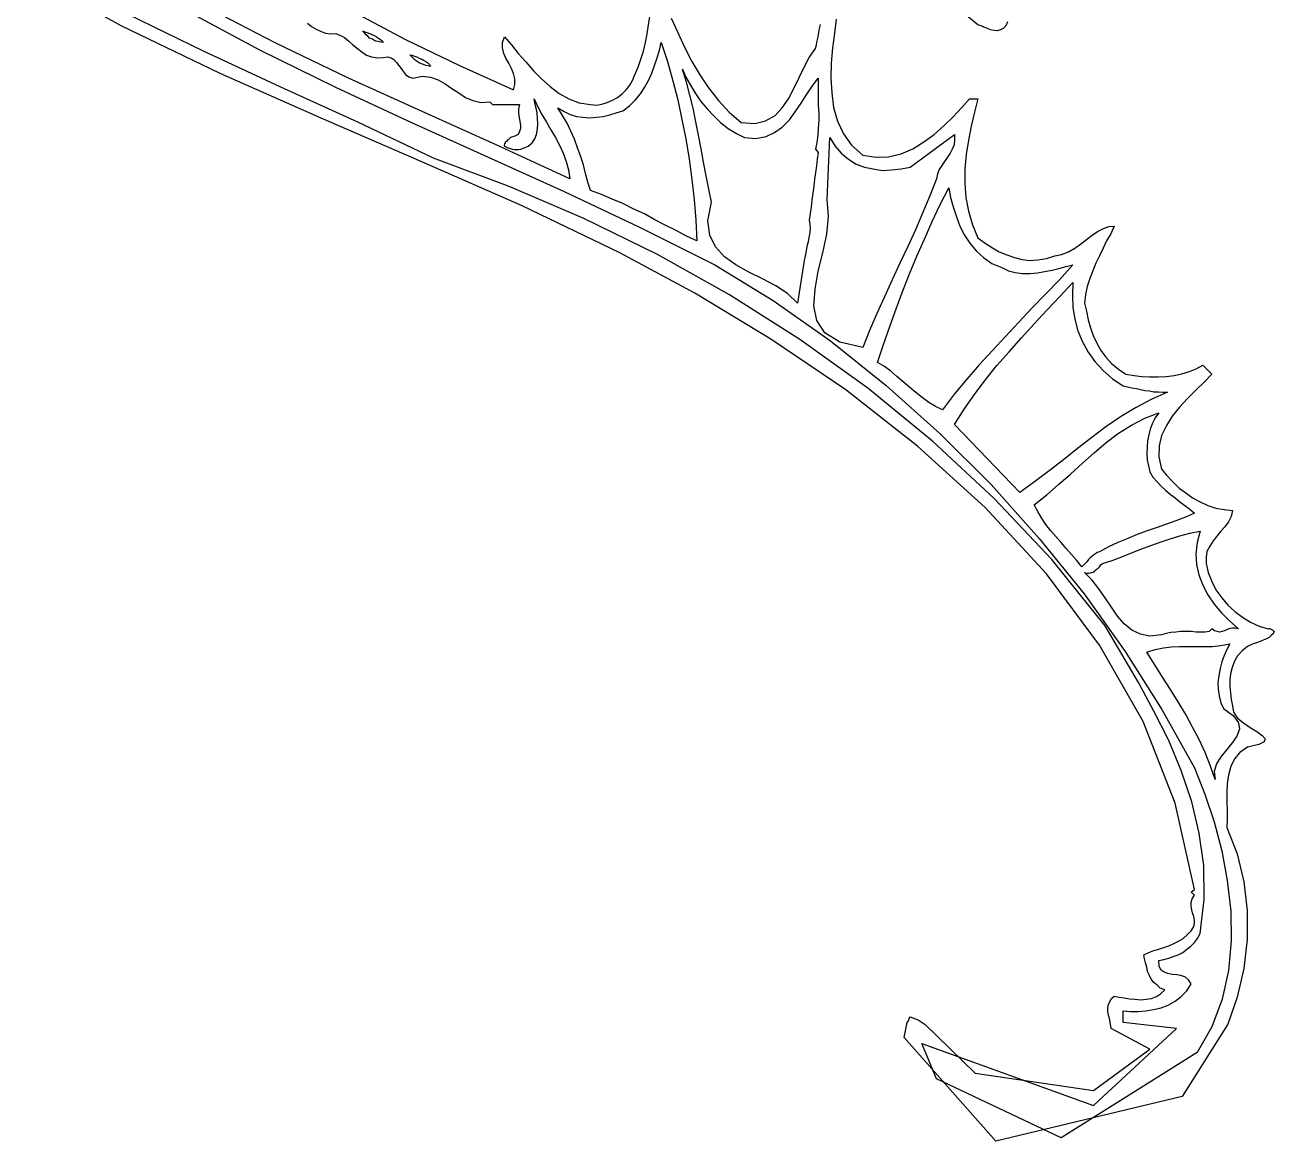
# Model space of a CAD drawing. Extents: x 0.03 to 4.19, y 0.04 to 6.44.
# Drawn here: x 1.414 to 4.19, y 0.039 to 2.519 of the extents above; entities that cross this region are included whole.
import ezdxf

# ---------------------------------------------------------------- set-up
doc = ezdxf.new("R2010")
doc.units = 0
doc.layers.add('1', color=7, linetype='Continuous')

msp = doc.modelspace()

# ---------------------------------------------------------------- linework, layer by layer
for points in [[(3.217, 2.532), (3.213, 2.501), (3.209, 2.468), (3.206, 2.434), (3.205, 2.401), (3.207, 2.368), (3.211, 2.336), (3.22, 2.305), (3.233, 2.277), (3.251, 2.252), (3.276, 2.23), (3.305, 2.225), (3.333, 2.226), (3.361, 2.233), (3.387, 2.244), (3.412, 2.259), (3.435, 2.276), (3.457, 2.296), (3.477, 2.315), (3.496, 2.336), (3.513, 2.355), (3.532, 2.355), (3.524, 2.325), (3.517, 2.294), (3.511, 2.263), (3.506, 2.231), (3.503, 2.199), (3.503, 2.167), (3.505, 2.136), (3.511, 2.105), (3.52, 2.075), (3.532, 2.046), (3.548, 2.034), (3.564, 2.024), (3.579, 2.015), (3.596, 2.008), (3.613, 2.002), (3.63, 1.998), (3.647, 1.996), (3.665, 1.997), (3.684, 2), (3.703, 2.006), (3.718, 2.009), (3.733, 2.015), (3.747, 2.023), (3.76, 2.032), (3.773, 2.042), (3.786, 2.052), (3.798, 2.06), (3.811, 2.067), (3.823, 2.071), (3.835, 2.072), (3.827, 2.055), (3.818, 2.039), (3.81, 2.023), (3.802, 2.006), (3.794, 1.99), (3.787, 1.973), (3.781, 1.956), (3.775, 1.938), (3.771, 1.92), (3.769, 1.901), (3.773, 1.883), (3.777, 1.864), (3.782, 1.846), (3.788, 1.829), (3.796, 1.812), (3.805, 1.796), (3.816, 1.781), (3.829, 1.767), (3.844, 1.754), (3.861, 1.743), (3.879, 1.74), (3.896, 1.738), (3.914, 1.737), (3.932, 1.737), (3.95, 1.738), (3.968, 1.74), (3.985, 1.744), (4.002, 1.749), (4.017, 1.755), (4.032, 1.763), (4.052, 1.743), (4.035, 1.725), (4.017, 1.708), (3.998, 1.689), (3.98, 1.67), (3.964, 1.65), (3.951, 1.629), (3.94, 1.607), (3.935, 1.584), (3.934, 1.559), (3.94, 1.532), (3.952, 1.518), (3.965, 1.504), (3.979, 1.49), (3.994, 1.479), (4.009, 1.468), (4.026, 1.459), (4.043, 1.451), (4.061, 1.445), (4.079, 1.442), (4.098, 1.44), (4.095, 1.427), (4.089, 1.415), (4.081, 1.404), (4.072, 1.394), (4.063, 1.383), (4.055, 1.373), (4.047, 1.361), (4.041, 1.349), (4.039, 1.336), (4.039, 1.322), (4.044, 1.302), (4.052, 1.282), (4.061, 1.264), (4.074, 1.246), (4.087, 1.23), (4.103, 1.216), (4.12, 1.203), (4.138, 1.192), (4.157, 1.183), (4.177, 1.177), (4.179, 1.178), (4.18, 1.178), (4.182, 1.177), (4.183, 1.177), (4.185, 1.176), (4.186, 1.175), (4.187, 1.174), (4.188, 1.173), (4.189, 1.172), (4.19, 1.171), (4.188, 1.166), (4.184, 1.162), (4.179, 1.158), (4.173, 1.155), (4.166, 1.152), (4.159, 1.149), (4.151, 1.146), (4.144, 1.144), (4.137, 1.141), (4.131, 1.138), (4.119, 1.128), (4.109, 1.117), (4.102, 1.105), (4.097, 1.091), (4.093, 1.077), (4.092, 1.063), (4.092, 1.049), (4.093, 1.034), (4.095, 1.02), (4.098, 1.006), (4.1, 0.992), (4.109, 0.979), (4.122, 0.968), (4.137, 0.958), (4.152, 0.949), (4.164, 0.94), (4.17, 0.933), (4.168, 0.926), (4.156, 0.92), (4.131, 0.914), (4.114, 0.902), (4.102, 0.888), (4.094, 0.871), (4.089, 0.853), (4.086, 0.833), (4.085, 0.813), (4.085, 0.793), (4.086, 0.773), (4.086, 0.754), (4.085, 0.736), (4.108, 0.677), (4.123, 0.615), (4.13, 0.551), (4.13, 0.487), (4.123, 0.422), (4.108, 0.359), (4.087, 0.299), (3.986, 0.138), (3.572, 0.039), (3.368, 0.269), (3.375, 0.302), (3.378, 0.306), (3.379, 0.311), (3.381, 0.315), (3.399, 0.308), (3.415, 0.298), (3.526, 0.19), (3.789, 0.151), (3.914, 0.243), (3.828, 0.289), (3.826, 0.303), (3.824, 0.311), (3.822, 0.319), (3.821, 0.327), (3.821, 0.335), (3.822, 0.342), (3.825, 0.349), (3.829, 0.356), (3.835, 0.361), (3.846, 0.359), (3.857, 0.357), (3.869, 0.355), (3.881, 0.354), (3.894, 0.353), (3.906, 0.354), (3.918, 0.356), (3.929, 0.36), (3.938, 0.366), (3.947, 0.375), (3.937, 0.379), (3.93, 0.385), (3.923, 0.391), (3.917, 0.399), (3.913, 0.407), (3.909, 0.416), (3.907, 0.425), (3.904, 0.435), (3.902, 0.444), (3.901, 0.453), (3.912, 0.458), (3.923, 0.462), (3.934, 0.465), (3.945, 0.469), (3.956, 0.473), (3.967, 0.478), (3.978, 0.483), (3.988, 0.489), (3.997, 0.497), (4.006, 0.506), (4.011, 0.514), (4.013, 0.522), (4.013, 0.53), (4.012, 0.538), (4.009, 0.546), (4.007, 0.553), (4.006, 0.561), (4.006, 0.569), (4.008, 0.577), (4.013, 0.585), (4.006, 0.592), (4.013, 0.598), (3.97, 0.79), (3.899, 0.971), (3.802, 1.141), (3.684, 1.299), (3.548, 1.447), (3.398, 1.583), (3.238, 1.708), (3.072, 1.821), (2.903, 1.923), (2.736, 2.013), (2.519, 2.117), (2.296, 2.215), (2.072, 2.312), (1.848, 2.411), (1.628, 2.517), (1.414, 2.636)], [(2.141, 2.55), (2.26, 2.487), (2.38, 2.429), (2.5, 2.375), (2.503, 2.387), (2.503, 2.399), (2.5, 2.411), (2.495, 2.422), (2.489, 2.434), (2.483, 2.445), (2.478, 2.456), (2.475, 2.468), (2.475, 2.48), (2.48, 2.493), (2.495, 2.475), (2.51, 2.456), (2.527, 2.437), (2.544, 2.417), (2.562, 2.399), (2.581, 2.382), (2.601, 2.367), (2.623, 2.355), (2.646, 2.346), (2.671, 2.342), (2.684, 2.341), (2.696, 2.343), (2.708, 2.347), (2.72, 2.352), (2.731, 2.358), (2.741, 2.366), (2.75, 2.375), (2.758, 2.385), (2.764, 2.396), (2.769, 2.407), (2.777, 2.425), (2.783, 2.443), (2.789, 2.461), (2.793, 2.48), (2.797, 2.499), (2.8, 2.519), (2.803, 2.538)], [(2.85, 2.534), (2.865, 2.502), (2.88, 2.47), (2.896, 2.438), (2.914, 2.408), (2.933, 2.379), (2.955, 2.351), (2.979, 2.325), (3.006, 2.302), (3.036, 2.3), (3.06, 2.306), (3.081, 2.318), (3.097, 2.335), (3.111, 2.355), (3.123, 2.378), (3.135, 2.402), (3.146, 2.425), (3.157, 2.447), (3.171, 2.467), (3.173, 2.475), (3.175, 2.484), (3.177, 2.493), (3.178, 2.502), (3.18, 2.511), (3.182, 2.52)], [(3.598, 2.526), (3.594, 2.517), (3.588, 2.511), (3.582, 2.508), (3.575, 2.506), (3.568, 2.507), (3.56, 2.508), (3.553, 2.511), (3.545, 2.514), (3.539, 2.517), (3.532, 2.519), (3.51, 2.537)]]:
    msp.add_lwpolyline(points)
at = {"layer": '1'}
for points in [[(2.042, 2.523), (2.051, 2.516), (2.061, 2.51), (2.071, 2.505), (2.082, 2.501), (2.093, 2.499), (2.105, 2.5), (2.115, 2.496), (2.124, 2.491), (2.134, 2.483), (2.143, 2.475), (2.153, 2.467), (2.163, 2.459), (2.173, 2.452), (2.184, 2.448), (2.197, 2.446), (2.21, 2.447), (2.22, 2.448), (2.228, 2.446), (2.234, 2.442), (2.24, 2.436), (2.245, 2.429), (2.25, 2.422), (2.255, 2.415), (2.26, 2.409), (2.267, 2.404), (2.276, 2.401), (2.297, 2.405), (2.315, 2.403), (2.332, 2.397), (2.348, 2.388), (2.363, 2.378), (2.378, 2.368), (2.393, 2.358), (2.409, 2.351), (2.427, 2.347), (2.447, 2.348), (2.453, 2.342), (2.457, 2.342), (2.462, 2.342), (2.468, 2.342), (2.474, 2.342), (2.48, 2.342), (2.487, 2.342), (2.493, 2.342), (2.5, 2.342), (2.506, 2.342), (2.513, 2.342), (2.511, 2.332), (2.511, 2.323), (2.512, 2.313), (2.514, 2.305), (2.515, 2.296), (2.515, 2.289), (2.513, 2.282), (2.51, 2.276), (2.503, 2.272), (2.493, 2.269), (2.491, 2.267), (2.49, 2.266), (2.488, 2.264), (2.486, 2.262), (2.484, 2.26), (2.482, 2.259), (2.481, 2.257), (2.48, 2.255), (2.479, 2.252), (2.48, 2.25), (2.486, 2.247), (2.491, 2.245), (2.497, 2.243), (2.501, 2.242), (2.506, 2.242), (2.511, 2.242), (2.516, 2.243), (2.521, 2.245), (2.526, 2.247), (2.532, 2.25), (2.541, 2.257), (2.547, 2.266), (2.551, 2.276), (2.553, 2.288), (2.554, 2.299), (2.553, 2.311), (2.552, 2.323), (2.55, 2.334), (2.547, 2.345), (2.546, 2.355), (2.554, 2.337), (2.563, 2.32), (2.573, 2.303), (2.583, 2.286), (2.593, 2.269), (2.602, 2.252), (2.61, 2.234), (2.617, 2.216), (2.622, 2.197), (2.625, 2.177), (2.461, 2.253), (2.297, 2.327), (2.133, 2.401), (1.97, 2.479), (1.81, 2.562)], [(1.772, 2.551), (1.937, 2.463), (2.104, 2.381), (2.273, 2.302), (2.442, 2.226), (2.612, 2.149), (2.78, 2.07), (2.947, 1.986), (3.077, 1.907), (3.204, 1.817), (3.328, 1.718), (3.447, 1.611), (3.561, 1.498), (3.668, 1.378), (3.768, 1.255), (3.859, 1.127), (3.941, 0.998), (4.013, 0.868), (4.036, 0.81), (4.057, 0.748), (4.074, 0.684), (4.086, 0.618), (4.094, 0.55), (4.095, 0.484), (4.089, 0.418), (4.075, 0.354), (4.052, 0.293), (4.019, 0.236), (3.717, 0.046), (3.44, 0.177), (3.407, 0.256), (3.789, 0.118), (3.973, 0.289), (3.855, 0.302), (3.855, 0.328), (3.871, 0.327), (3.888, 0.327), (3.905, 0.328), (3.922, 0.331), (3.939, 0.335), (3.955, 0.341), (3.97, 0.35), (3.984, 0.36), (3.996, 0.373), (4.006, 0.388), (4, 0.397), (3.993, 0.403), (3.983, 0.407), (3.974, 0.408), (3.964, 0.409), (3.954, 0.411), (3.946, 0.414), (3.939, 0.419), (3.935, 0.427), (3.934, 0.44), (3.945, 0.442), (3.956, 0.445), (3.966, 0.449), (3.977, 0.453), (3.987, 0.458), (3.996, 0.465), (4.005, 0.472), (4.013, 0.48), (4.02, 0.489), (4.026, 0.5), (4.035, 0.576), (4.034, 0.651), (4.024, 0.723), (4.007, 0.793), (3.984, 0.862), (3.956, 0.929), (3.923, 0.994), (3.889, 1.058), (3.852, 1.121), (3.815, 1.184), (3.696, 1.331), (3.568, 1.467), (3.431, 1.594), (3.287, 1.712), (3.136, 1.82), (2.98, 1.919), (2.82, 2.009), (2.656, 2.089), (2.49, 2.16), (2.322, 2.223), (2.154, 2.303), (1.983, 2.381), (1.812, 2.46), (1.642, 2.543)], [(2.21, 2.48), (2.205, 2.481), (2.199, 2.482), (2.194, 2.483), (2.189, 2.485), (2.185, 2.488), (2.18, 2.49), (2.176, 2.494), (2.172, 2.497), (2.168, 2.502), (2.164, 2.506), (2.169, 2.504), (2.174, 2.502), (2.18, 2.5), (2.185, 2.498), (2.19, 2.496), (2.195, 2.493), (2.2, 2.49), (2.204, 2.487), (2.207, 2.484), (2.21, 2.48)], [(2.907, 2.039), (2.884, 2.05), (2.861, 2.062), (2.837, 2.074), (2.814, 2.086), (2.791, 2.099), (2.767, 2.11), (2.743, 2.122), (2.719, 2.132), (2.695, 2.142), (2.671, 2.151), (2.665, 2.17), (2.66, 2.189), (2.655, 2.208), (2.649, 2.228), (2.642, 2.246), (2.635, 2.265), (2.627, 2.283), (2.619, 2.301), (2.609, 2.318), (2.598, 2.335), (2.612, 2.327), (2.626, 2.32), (2.64, 2.316), (2.654, 2.314), (2.669, 2.313), (2.684, 2.314), (2.699, 2.316), (2.714, 2.319), (2.728, 2.324), (2.743, 2.328), (2.758, 2.34), (2.77, 2.352), (2.782, 2.366), (2.791, 2.38), (2.8, 2.396), (2.807, 2.412), (2.813, 2.429), (2.819, 2.446), (2.824, 2.463), (2.828, 2.48), (2.842, 2.438), (2.854, 2.395), (2.865, 2.353), (2.874, 2.309), (2.883, 2.266), (2.89, 2.221), (2.896, 2.176), (2.901, 2.131), (2.905, 2.085), (2.907, 2.039)], [(2.315, 2.427), (2.31, 2.428), (2.305, 2.429), (2.3, 2.431), (2.295, 2.433), (2.29, 2.435), (2.286, 2.438), (2.281, 2.441), (2.277, 2.445), (2.273, 2.449), (2.269, 2.453), (2.274, 2.452), (2.28, 2.45), (2.285, 2.448), (2.29, 2.445), (2.296, 2.443), (2.3, 2.441), (2.305, 2.438), (2.309, 2.435), (2.313, 2.431), (2.315, 2.427)], [(3.013, 2.269), (3.038, 2.267), (3.061, 2.271), (3.08, 2.28), (3.097, 2.292), (3.113, 2.308), (3.126, 2.326), (3.139, 2.345), (3.152, 2.365), (3.164, 2.384), (3.177, 2.401), (3.177, 2.387), (3.177, 2.372), (3.177, 2.356), (3.177, 2.34), (3.178, 2.323), (3.178, 2.307), (3.177, 2.29), (3.176, 2.274), (3.174, 2.258), (3.171, 2.243), (3.177, 2.236), (3.175, 2.221), (3.173, 2.206), (3.171, 2.191), (3.169, 2.176), (3.167, 2.161), (3.165, 2.145), (3.163, 2.13), (3.161, 2.115), (3.159, 2.1), (3.157, 2.085), (3.158, 2.076), (3.159, 2.067), (3.158, 2.057), (3.156, 2.047), (3.155, 2.037), (3.152, 2.027), (3.15, 2.017), (3.148, 2.006), (3.146, 1.996), (3.144, 1.986), (3.131, 1.901), (3.109, 1.922), (3.083, 1.939), (3.053, 1.955), (3.023, 1.97), (2.994, 1.986), (2.969, 2.004), (2.949, 2.026), (2.936, 2.052), (2.932, 2.084), (2.94, 2.125), (2.934, 2.154), (2.928, 2.184), (2.922, 2.214), (2.917, 2.244), (2.911, 2.274), (2.905, 2.304), (2.899, 2.334), (2.892, 2.363), (2.884, 2.392), (2.875, 2.421), (2.883, 2.403), (2.893, 2.385), (2.904, 2.367), (2.916, 2.349), (2.93, 2.333), (2.945, 2.317), (2.96, 2.302), (2.977, 2.289), (2.995, 2.278), (3.013, 2.269)], [(3.44, 2.177), (3.425, 2.139), (3.409, 2.101), (3.393, 2.064), (3.376, 2.027), (3.358, 1.99), (3.341, 1.953), (3.324, 1.915), (3.307, 1.878), (3.291, 1.84), (3.276, 1.802), (3.225, 1.814), (3.192, 1.835), (3.174, 1.862), (3.167, 1.895), (3.17, 1.932), (3.177, 1.972), (3.187, 2.013), (3.196, 2.054), (3.2, 2.094), (3.197, 2.131), (3.203, 2.269), (3.215, 2.25), (3.228, 2.234), (3.244, 2.221), (3.261, 2.21), (3.28, 2.203), (3.299, 2.199), (3.319, 2.196), (3.34, 2.197), (3.361, 2.199), (3.381, 2.203), (3.48, 2.276), (3.48, 2.264), (3.479, 2.253), (3.475, 2.243), (3.47, 2.234), (3.464, 2.225), (3.458, 2.216), (3.452, 2.207), (3.446, 2.198), (3.442, 2.188), (3.44, 2.177)], [(3.585, 1.98), (3.6, 1.973), (3.615, 1.969), (3.631, 1.967), (3.648, 1.967), (3.664, 1.968), (3.68, 1.971), (3.697, 1.974), (3.712, 1.978), (3.728, 1.982), (3.743, 1.986), (3.713, 1.953), (3.682, 1.921), (3.652, 1.89), (3.622, 1.858), (3.593, 1.827), (3.564, 1.796), (3.535, 1.764), (3.507, 1.732), (3.48, 1.699), (3.453, 1.664), (3.438, 1.671), (3.423, 1.68), (3.408, 1.691), (3.394, 1.702), (3.38, 1.714), (3.366, 1.726), (3.352, 1.738), (3.338, 1.75), (3.324, 1.76), (3.309, 1.769), (3.322, 1.809), (3.336, 1.849), (3.35, 1.888), (3.365, 1.928), (3.38, 1.966), (3.396, 2.005), (3.413, 2.043), (3.43, 2.082), (3.448, 2.12), (3.467, 2.157), (3.471, 2.136), (3.477, 2.115), (3.484, 2.093), (3.492, 2.072), (3.502, 2.052), (3.514, 2.034), (3.528, 2.017), (3.544, 2.002), (3.563, 1.989), (3.585, 1.98)], [(3.855, 1.717), (3.864, 1.715), (3.874, 1.713), (3.884, 1.711), (3.893, 1.709), (3.903, 1.707), (3.913, 1.706), (3.923, 1.704), (3.933, 1.704), (3.943, 1.703), (3.953, 1.703), (3.917, 1.687), (3.882, 1.668), (3.849, 1.648), (3.816, 1.626), (3.785, 1.602), (3.753, 1.578), (3.722, 1.553), (3.69, 1.528), (3.658, 1.504), (3.625, 1.48), (3.48, 1.631), (3.501, 1.665), (3.524, 1.698), (3.548, 1.73), (3.574, 1.762), (3.601, 1.793), (3.629, 1.824), (3.657, 1.855), (3.686, 1.886), (3.714, 1.916), (3.743, 1.947), (3.742, 1.918), (3.743, 1.891), (3.747, 1.865), (3.754, 1.839), (3.764, 1.815), (3.777, 1.792), (3.792, 1.771), (3.81, 1.751), (3.831, 1.733), (3.855, 1.717)], [(3.914, 1.526), (3.921, 1.514), (3.93, 1.504), (3.939, 1.494), (3.949, 1.485), (3.96, 1.476), (3.97, 1.468), (3.981, 1.459), (3.992, 1.451), (4.003, 1.443), (4.013, 1.434), (3.993, 1.425), (3.972, 1.417), (3.951, 1.41), (3.93, 1.402), (3.908, 1.395), (3.886, 1.387), (3.865, 1.378), (3.843, 1.369), (3.822, 1.359), (3.802, 1.348), (3.797, 1.347), (3.793, 1.344), (3.789, 1.341), (3.785, 1.338), (3.781, 1.334), (3.778, 1.331), (3.774, 1.326), (3.77, 1.322), (3.767, 1.319), (3.763, 1.315), (3.752, 1.329), (3.74, 1.342), (3.728, 1.356), (3.717, 1.369), (3.705, 1.382), (3.693, 1.396), (3.683, 1.409), (3.673, 1.424), (3.665, 1.438), (3.657, 1.453), (3.685, 1.475), (3.711, 1.498), (3.738, 1.521), (3.764, 1.545), (3.79, 1.568), (3.817, 1.591), (3.844, 1.612), (3.873, 1.63), (3.903, 1.645), (3.934, 1.657), (3.926, 1.646), (3.92, 1.634), (3.915, 1.621), (3.912, 1.608), (3.909, 1.595), (3.908, 1.581), (3.907, 1.567), (3.908, 1.553), (3.911, 1.539), (3.914, 1.526)], [(4.026, 1.394), (4.019, 1.369), (4.016, 1.344), (4.018, 1.32), (4.023, 1.297), (4.032, 1.274), (4.043, 1.253), (4.057, 1.232), (4.073, 1.213), (4.092, 1.194), (4.111, 1.177), (4.104, 1.179), (4.098, 1.179), (4.092, 1.178), (4.086, 1.176), (4.08, 1.173), (4.075, 1.171), (4.069, 1.17), (4.064, 1.171), (4.058, 1.173), (4.052, 1.177), (4.046, 1.171), (4.037, 1.17), (4.027, 1.17), (4.017, 1.17), (4.006, 1.171), (3.995, 1.171), (3.983, 1.171), (3.972, 1.17), (3.961, 1.169), (3.95, 1.167), (3.94, 1.164), (3.914, 1.161), (3.893, 1.165), (3.874, 1.174), (3.857, 1.188), (3.842, 1.205), (3.829, 1.225), (3.815, 1.246), (3.801, 1.266), (3.786, 1.285), (3.769, 1.302), (3.775, 1.301), (3.779, 1.301), (3.784, 1.302), (3.788, 1.303), (3.792, 1.306), (3.795, 1.309), (3.799, 1.312), (3.802, 1.315), (3.805, 1.319), (3.809, 1.322), (3.83, 1.329), (3.852, 1.337), (3.873, 1.346), (3.894, 1.354), (3.916, 1.362), (3.937, 1.37), (3.959, 1.377), (3.981, 1.384), (4.003, 1.39), (4.026, 1.394)], [(4.092, 1.144), (4.085, 1.131), (4.079, 1.118), (4.074, 1.104), (4.07, 1.089), (4.067, 1.073), (4.065, 1.058), (4.066, 1.043), (4.068, 1.028), (4.072, 1.013), (4.078, 1), (4.1, 0.984), (4.111, 0.968), (4.113, 0.954), (4.107, 0.939), (4.097, 0.924), (4.085, 0.909), (4.072, 0.893), (4.062, 0.877), (4.057, 0.86), (4.059, 0.842), (4.049, 0.872), (4.037, 0.902), (4.024, 0.931), (4.009, 0.959), (3.994, 0.987), (3.977, 1.015), (3.96, 1.042), (3.942, 1.07), (3.925, 1.097), (3.907, 1.125), (3.926, 1.131), (3.944, 1.135), (3.962, 1.137), (3.98, 1.138), (3.998, 1.138), (4.016, 1.138), (4.034, 1.138), (4.053, 1.138), (4.072, 1.14), (4.092, 1.144)]]:
    msp.add_lwpolyline(points, dxfattribs=at)

doc.saveas('drawing.dxf')
